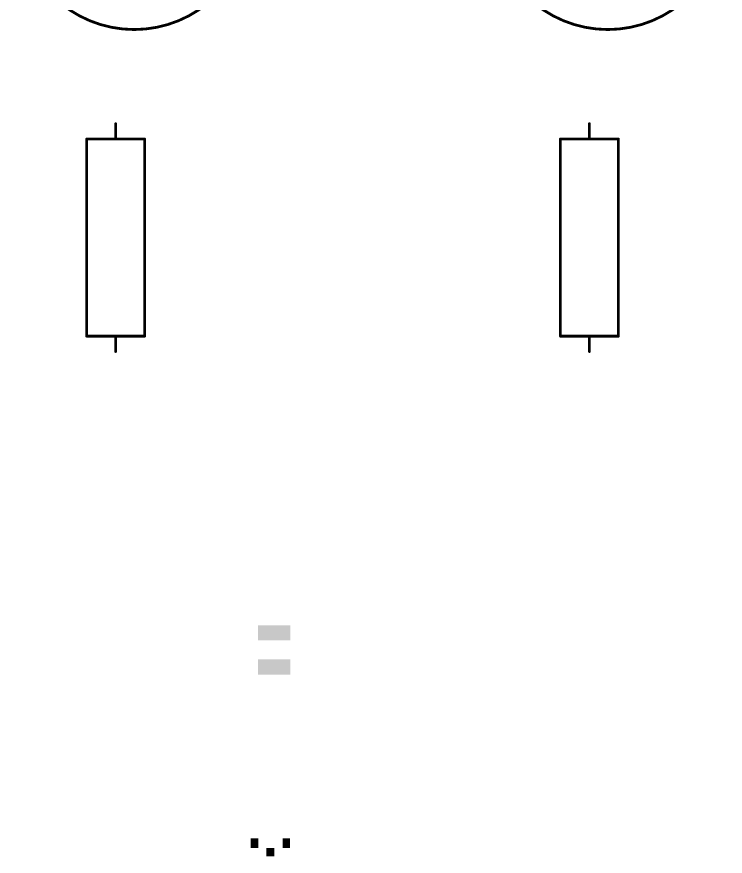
# Model space of a CAD drawing. Extents: x -9 to 239, y 3 to 146.
# Drawn here: x 20.34 to 50.88, y 78.74 to 114.93 of the extents above; entities that cross this region are included whole.
import ezdxf

# ---------------------------------------------------------------- set-up
doc = ezdxf.new("R2010")
doc.units = 0
doc.layers.add('21', color=40, linetype='CONTINUOUS')

# ---------------------------------------------------------------- blocks, each defined once
blk = doc.blocks.new('RECT')
blk.add_solid([(-0.5, -0.5), (0.5, -0.5), (-0.5, 0.5), (0.5, 0.5)])

msp = doc.modelspace()

# ---------------------------------------------------------------- linework, layer by layer
at = {"layer": '21'}
for points, const_width in [([(25.4, 114.38, 1), (25.4, 124.38, 1), (25.4, 114.38)], 0.12), ([(45.8238, 114.38, 1), (45.8238, 124.38, 1), (45.8238, 114.38)], 0.12), ([(24.6352, 110.321, 1), (24.5752, 110.321)], 0.06), ([(45.059, 110.321, 1), (44.999, 110.321)], 0.06), ([(23.3552, 109.69, 1), (23.3552, 109.63)], 0.06), ([(23.3852, 109.66, 1), (23.3252, 109.66)], 0.06), ([(24.5752, 109.66, 1), (24.6352, 109.66)], 0.06), ([(25.8852, 109.66, 1), (25.8252, 109.66)], 0.06), ([(25.8552, 109.63, 1), (25.8552, 109.69)], 0.06), ([(43.779, 109.69, 1), (43.779, 109.63)], 0.06), ([(43.809, 109.66, 1), (43.749, 109.66)], 0.06), ([(44.999, 109.66, 1), (45.059, 109.66)], 0.06), ([(46.309, 109.66, 1), (46.249, 109.66)], 0.06), ([(46.279, 109.63, 1), (46.279, 109.69)], 0.06), ([(23.3552, 101.19, 1), (23.3552, 101.13)], 0.06), ([(23.3252, 101.16, 1), (23.3852, 101.16)], 0.06), ([(24.6352, 101.16, 1), (24.5752, 101.16)], 0.06), ([(25.8252, 101.16, 1), (25.8852, 101.16)], 0.06), ([(25.8552, 101.13, 1), (25.8552, 101.19)], 0.06), ([(43.779, 101.19, 1), (43.779, 101.13)], 0.06), ([(43.749, 101.16, 1), (43.809, 101.16)], 0.06), ([(45.059, 101.16, 1), (44.999, 101.16)], 0.06), ([(46.249, 101.16, 1), (46.309, 101.16)], 0.06), ([(46.279, 101.13, 1), (46.279, 101.19)], 0.06), ([(24.5752, 100.499, 1), (24.6352, 100.499)], 0.06), ([(44.999, 100.499, 1), (45.059, 100.499)], 0.06)]:
    msp.add_lwpolyline(points, format="xyb", dxfattribs=dict(at, const_width=const_width))
at = {"layer": '21', "const_width": 0.12}
for points in [[(24.6052, 109.66), (24.6052, 110.321)], [(45.029, 109.66), (45.029, 110.321)], [(25.8552, 109.66), (23.3552, 109.66)], [(23.3552, 109.66), (23.3552, 101.16)], [(25.8552, 101.16), (25.8552, 109.66)], [(46.279, 109.66), (43.779, 109.66)], [(43.779, 109.66), (43.779, 101.16)], [(46.279, 101.16), (46.279, 109.66)], [(23.3552, 101.16), (25.8552, 101.16)], [(24.6052, 101.16), (24.6052, 100.499)], [(43.779, 101.16), (46.279, 101.16)], [(45.029, 101.16), (45.029, 100.499)]]:
    msp.add_lwpolyline(points, dxfattribs=at)

# ---------------------------------------------------------------- block references
at = {"layer": '21', "xscale": 0.65, "yscale": 1.4, "rotation": 270}
for p in [(31.4337, 88.3718), (31.4337, 86.8986)]:
    msp.add_blockref('RECT', p, dxfattribs=at)
at = {"layer": '21'}
for p, xscale, yscale in [((30.5871, 79.3025), 0.325, 0.425), ((31.9621, 79.3025), 0.325, 0.425), ((31.2746, 78.915), 0.35, 0.35)]:
    msp.add_blockref('RECT', p, dxfattribs=dict(at, xscale=xscale, yscale=yscale))

doc.saveas('drawing.dxf')
